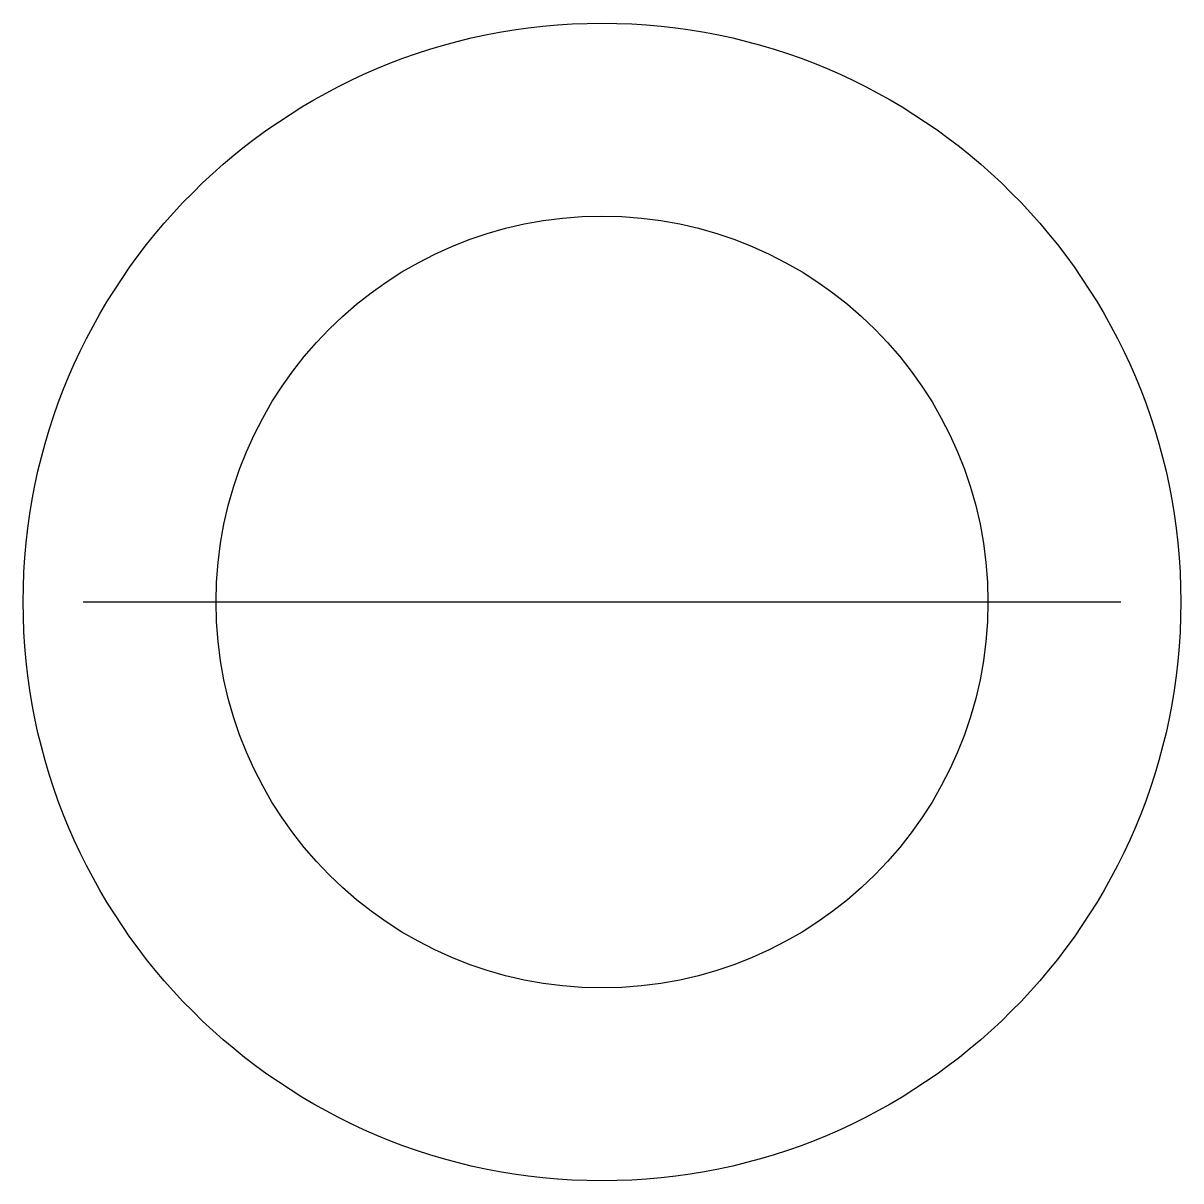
# Model space of a CAD drawing. Header units: millimetres. Extents: x 2451 to 3817, y 2138 to 2271.
# Drawn here: x 2485.87 to 2493.07, y 2246.63 to 2253.83 of the extents above.
import ezdxf

# ---------------------------------------------------------------- set-up
doc = ezdxf.new("R2010")
doc.units = ezdxf.units.MM

msp = doc.modelspace()

# ---------------------------------------------------------------- linework, layer by layer
for p, q in [((2486.2435, 2250.2252), (2492.6964, 2250.2252)), ((2489.4699, 2250.2252), (2489.4699, 2250.2252)), ((2489.4699, 2250.2252), (2489.4699, 2250.2252)), ((2489.4699, 2250.2252), (2489.4699, 2250.2252))]:
    msp.add_line(p, q)
for radius in [3.6, 2.4]:
    msp.add_circle((2489.4699, 2250.2252), radius)

doc.saveas('drawing.dxf')
